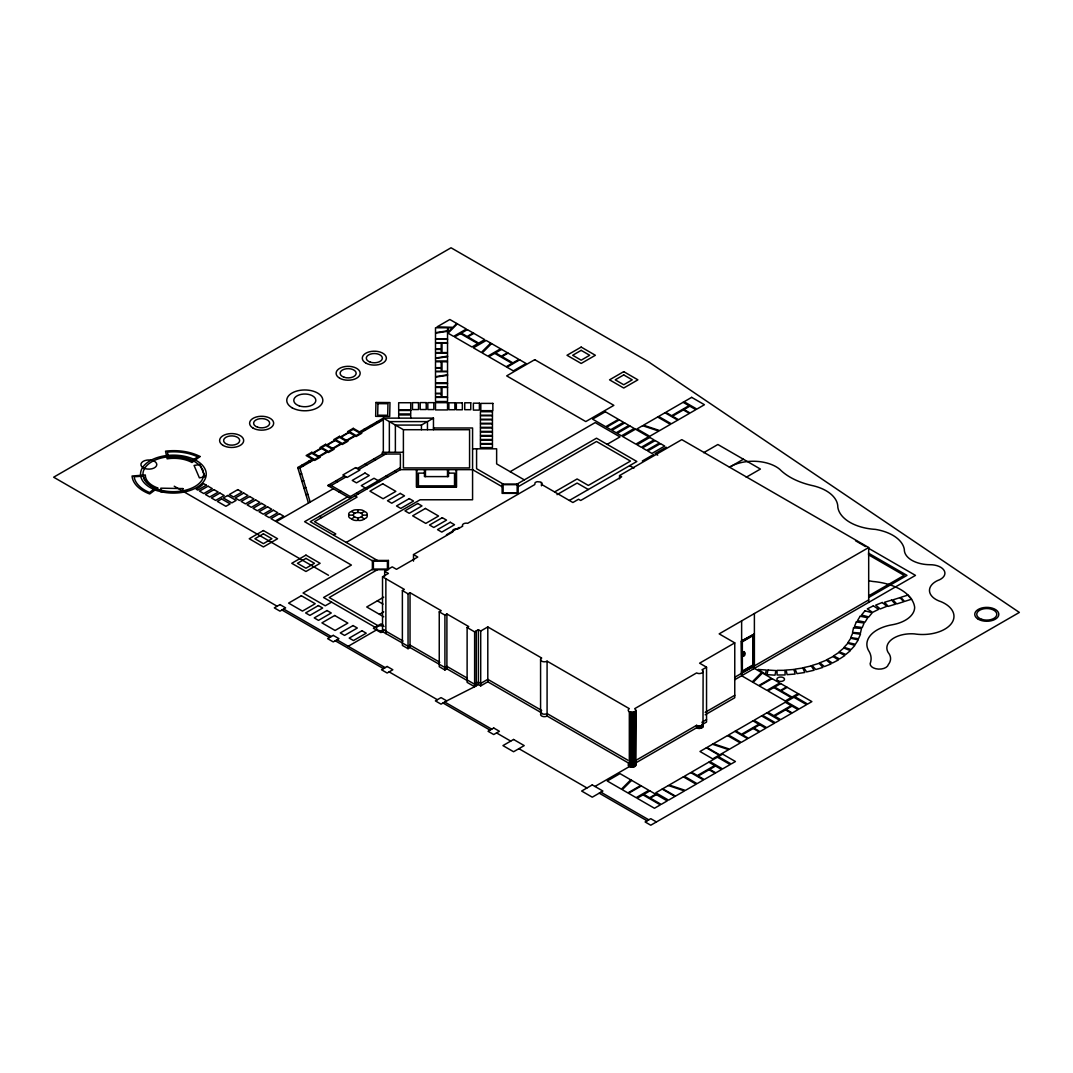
<?xml version="1.0" encoding="UTF-8"?>
<svg xmlns="http://www.w3.org/2000/svg" width="1073" height="1073" viewBox="0 0 1073 1073"><rect width="100%" height="100%" fill="white"/><g stroke="black" fill="none" stroke-linecap="round" stroke-linejoin="round"><path stroke-width="1.5" d="M636.155 762.675L696.618 727.776C698.724 729.68 705.484 727.507 701.997 724.664L706.544 722.049L706.544 667.191L699.596 663.181L734.764 642.875L734.764 697.732L705.216 714.779M628.51 764.217A3.809 2.2 0 0 0 629.328 766.618L633.486 767.101L635.551 765.907L635.833 710.219L634.72 708.663L696.618 672.919A3.809 2.2 0 0 0 701.997 672.919A3.809 2.2 0 0 0 701.997 669.807L706.544 667.191M635.833 762.608L633.486 764.647L629.328 764.164A3.809 2.2 0 0 1 628.215 762.608M635.551 765.907L635.833 710.219M541.704 712.915L487.799 681.798L480.704 685.888L478.384 684.547L474.628 686.72L467.117 682.374L467.117 627.531L474.628 631.863L478.384 629.69L480.704 631.031L487.799 626.94L541.704 658.057A3.809 2.2 0 0 0 541.704 661.169A3.809 2.2 0 0 0 547.082 661.169L629.328 708.663A3.809 2.2 0 0 0 629.328 711.761L633.486 712.244L635.551 711.05M636.155 760.221L696.618 725.321C698.724 727.226 705.484 725.053 701.997 722.209L706.544 719.581M312.873 452.9L321.028 448.192M326.702 444.919L334.856 440.212M340.517 436.939L348.671 432.231M313.329 453.155L321.484 448.447M327.158 445.174L335.299 440.466M340.973 437.194L349.127 432.486M308.461 503.076L297.731 467.56L312.323 459.137M359.468 431.909L383.329 418.135L433.465 418.135L433.465 429.71M318.788 456.307L326.943 451.599M332.617 448.326L340.771 443.618M346.431 440.346L354.586 435.638M297.731 467.56L299.877 467.949L313.745 459.955M319.419 456.669L327.573 451.974M333.247 448.688L341.388 443.981M347.062 440.708L355.217 436M360.89 432.727L383.329 419.771M395.374 452.283L395.374 425.082L421.434 425.082L433.465 418.135M327.788 485.519L331.181 485.519L350.348 496.584L350.348 498.543L327.788 485.519L344.433 475.902M357.202 468.539L382.337 454.027L400.377 454.027L400.377 469.652L310.271 521.679L377.414 560.441M331.181 485.519L346.136 476.881M358.905 469.518L385.73 454.027M333.327 488.725L276.244 521.679L351.394 565.069L303.055 592.98L325.253 605.789L331.584 602.141M339.068 492.038L340.758 491.045M347.504 496.906L304.598 521.679L372.385 560.803M350.348 496.584L365.289 487.947M378.058 480.583L400.377 467.694M365.517 488.081L378.286 480.704M351.568 518.822A5.285 3.045 0 0 0 357.939 520.338A5.285 3.045 0 0 0 364.324 518.822A5.285 3.045 0 0 0 366.966 515.134A5.285 3.045 0 0 0 364.324 511.445A5.285 3.045 0 0 0 357.939 509.93A5.285 3.045 0 0 0 351.568 511.445A5.285 3.045 0 0 0 348.926 515.134A5.285 3.045 0 0 0 351.568 518.822L354.707 517.012M361.185 513.256L364.324 511.445M333.676 535.186L335.795 533.952L314.537 521.679L357.068 497.121L354.948 495.887M346.217 542.428L420.106 499.777L472.576 499.777L472.576 427.979L433.465 427.979M510.144 471.691L595.193 422.588L619.993 436.912L607.13 444.343M517.038 484.097L596.508 438.2L636.852 461.497L569.495 500.38M372.385 569.32L323.563 597.513L375.107 627.262M518.165 486.713L596.508 441.486L630.468 461.082L588.312 485.425L577.113 478.96L554.821 491.823M377.414 569.696L329.237 597.513L377.937 625.626M446.448 534.797L459.217 527.433M384.657 576.161L384.657 571.238L392.249 566.866L396.5 569.32L417.773 557.035L413.507 554.58L413.507 561.139M413.507 554.58L452.793 531.9A3.809 2.2 0 0 1 453.638 529.526A3.809 2.2 0 0 1 457.742 529.043L462.718 526.172A3.809 2.2 0 0 1 463.563 523.798A3.809 2.2 0 0 1 467.667 523.316L534.756 484.58L535.145 482.528L537.077 481.683L540.604 482.018L541.972 483.185L541.838 484.58L572.888 502.513L578.562 499.24L580.694 500.474L621.669 476.814L619.55 475.58L619.55 478.853M383.41 625.371L380.902 623.923L373.377 628.268L380.902 632.601L382.524 631.662L382.524 576.805L388.413 573.411L384.657 571.238M557.021 494.653L577.113 483.051L588.312 489.516M383.732 597.151L366.725 606.983L383.732 616.801M467.372 678.19L446.904 666.373L444.919 667.513L410.034 647.542L408.048 648.696L402.375 645.409L402.375 590.566L404.36 589.412L382.524 576.805M402.375 590.566L408.048 593.838L410.034 592.698L441.231 610.698L439.246 611.851L439.246 666.695L444.919 669.981L446.904 668.828L467.372 680.644M642.311 461.001L653.444 454.576M666.212 447.2L655.093 453.624L657.722 455.14M619.55 475.58L681.798 439.635L868.687 547.538L868.687 602.396M379.48 614.346L383.732 611.892M348.202 646.281L376.395 629.999M703.687 452.685L717.877 444.504L760.408 469.062L746.231 477.244M439.246 611.851L444.919 615.124L446.904 613.984L468.74 626.578L467.117 627.531M729.694 467.144L743.401 459.231M446.717 700.87L441.043 704.143L435.37 700.87L441.043 697.598L446.717 700.87L474.628 686.72L474.628 631.863M868.687 547.538L719.165 633.875L734.764 642.875M742.623 640.299L754.386 633.995L741.483 641.278M741.631 673.294L741.202 641.118L742.342 641.775L753.689 635.229L753.689 665.515L742.342 672.06L741.483 671.577L752.83 665.032L753.689 665.515M743.415 655.643L744.219 655.268L744.139 651.633C743.066 652.143 746.432 651.754 744.689 655.362C741.403 658.232 744.957 645.933 743.817 655.871M868.687 595.85L904.137 575.383L868.406 554.741M868.687 597.487L906.98 575.383L868.392 553.105M741.202 673.053L754.386 665.931M734.603 677.345L868.687 599.941M734.603 679.799L915.484 575.383L868.379 548.182M705.216 712.324L734.764 695.277M594.965 786.455L629.328 766.618L629.328 711.761M299.675 474.011L301.647 473.81M301.741 480.852L303.713 480.65M303.807 487.692L305.778 487.504M305.872 494.546L307.857 494.345M403.394 429.71L469.572 429.71L469.572 467.922L403.394 467.922L403.394 429.71L383.329 418.135L383.329 452.283M472.576 448.809L496.638 448.809L496.638 463.898L524.321 479.886M403.394 452.283L382.337 452.283L382.337 454.027M400.377 469.652L472.576 469.652L502.124 486.713M424.452 473.126L418.43 473.126L418.43 485.868L454.523 485.868L454.523 473.126L448.514 473.126M348.926 515.134L353.352 515.134M362.54 515.134A4.587 2.656 0 0 1 355.646 517.427A4.587 2.656 0 0 1 355.646 512.84A4.587 2.656 0 0 1 362.54 515.134L366.966 515.134M855.53 540.765L865.522 546.533M629.69 465.628L633.942 468.083M503.25 484.097L476.586 468.7L476.586 448.809M753.689 635.229L752.83 634.733L752.83 665.032M377.307 421.609L378.729 422.427M370.52 425.538L371.942 426.357M363.921 429.348L365.343 430.166M752.642 665.139L753.487 665.636M753.058 666.199L753.487 668.908M373.82 458.936L375.523 459.915M394.69 470.98L396.38 471.959M365.316 463.844L367.02 464.837M386.173 475.889L387.876 476.868M379.762 481.562L374.034 478.25L361.266 485.626L366.993 488.926M308.769 461.175L310.191 462.007M335.929 480.811L337.633 481.804M356.786 492.856L358.489 493.848M301.982 465.105L303.404 465.923M351.568 511.445L354.707 513.256M361.185 517.012L364.324 518.822M319.499 516.354L321.618 517.588M377.347 600.84L383.021 604.112M174.242 486.217L328.486 575.276M541.704 710.46L487.799 679.343L480.704 683.434L478.384 682.093L474.628 684.266L467.117 679.92M627.893 760.221L547.082 713.572A3.809 2.2 0 0 1 542.08 713.76A3.809 2.2 0 0 1 541.087 710.916M541.087 713.371A3.809 2.2 0 0 0 542.08 716.214A3.809 2.2 0 0 0 547.082 716.026L627.893 762.675M382.524 629.207L403.005 641.024M439.809 662.282L410.034 645.088L408.048 646.228L382.524 631.662M656.435 821.945L650.761 818.672L645.101 821.945L650.761 825.217L1019.35 612.428L648.052 361.521L451.036 247.783L53.65 477.203L277.142 606.232M283.661 609.021L331.289 636.517M336.962 639.79L385.18 667.634M444.732 702.01L491.742 729.157M600.92 792.182L648.776 819.812M496.558 732.913L510.735 741.108M281.971 610L329.585 637.496M335.259 640.769L383.477 668.613M389.15 671.886L437.355 699.717M443.028 702.989L490.039 730.136M599.217 793.175L647.086 820.805M518.889 748.672L586.958 787.971M635.551 764.217L635.833 765.062M299.877 467.949L310.191 502.084M754.386 613.528L754.386 668.385L761.575 672.53L752.24 681.878L741.631 675.749L741.631 620.905M753.97 633.754L753.97 665.676M742.342 641.775L742.342 672.06M703.123 671.363L702.989 726.783M702.614 722.665L702.614 727.32M701.997 725.321L701.997 727.776M701.219 725.67L701.219 728.124M700.293 725.885L700.293 728.339M699.314 725.965L699.314 728.419M698.322 725.885L698.322 728.339M697.41 725.67L697.41 728.124M696.618 725.321L696.618 727.776M634.72 711.761L634.72 766.618M633.486 712.244L633.486 767.101M632.024 712.418L632.024 767.262M630.562 712.244L630.562 767.101M547.082 661.169L547.082 716.026M541.449 482.528L541.449 485.814M540.577 659.613L540.577 712.016M487.799 626.94L487.799 681.798M480.704 631.031L480.704 685.888M478.384 629.69L478.384 684.547M476.264 630.924L476.264 685.781M456.535 469.652L456.535 487.021L416.418 487.021L416.418 469.652M456.226 469.652L456.226 486.847L416.726 486.847L416.726 469.652M448.514 469.652L448.514 476.6L424.452 476.6L424.452 469.652M447.508 469.652L447.508 476.6M446.904 613.984L446.904 668.828M444.919 615.124L444.919 669.981M427.456 429.71L427.456 421.609L389.351 421.609L389.351 452.283M425.445 469.652L425.445 476.6M421.434 425.082L421.434 429.71M410.731 418.135L410.731 414.956L398.7 414.956L398.7 418.135M410.034 592.698L410.034 647.542M408.048 593.838L408.048 648.696M385.864 578.736L385.864 633.58M357.939 509.93L357.939 512.478M357.939 517.79L357.939 520.338M384.013 630.066A4.413 2.548 0 0 1 377.776 630.066A4.413 2.548 0 0 1 377.776 626.458A4.413 2.548 0 0 1 384.013 626.458M729.425 467.224A32.378 18.697 0 0 1 779.749 469.29A64.313 37.126 0 0 0 813.575 485.854A40.05 23.123 0 0 1 837.825 507.18A42.088 24.303 0 0 0 875.367 529.378A39.929 23.056 0 0 1 904.324 549.51A25.967 14.995 0 0 0 929.942 564.72A14.7 8.49 0 0 1 944.374 570.93A14.7 8.49 0 0 1 937.574 580.56A22.157 12.796 0 0 0 940.914 601.645A31.439 18.147 0 0 1 950.933 624.151A31.439 18.147 0 0 1 914.37 633.888A24.505 14.15 0 0 0 888.176 652.505A24.652 14.231 0 0 1 888.35 664.536A9.147 5.285 0 0 1 878.479 669.109A9.147 5.285 0 0 1 870.149 663.61A39.983 23.083 0 0 0 869.184 651.579A35.288 20.374 0 0 1 892.106 624.794A31.68 18.295 0 0 0 914.652 607.224A48.889 28.22 0 0 0 873.046 581.499A37.407 21.594 0 0 1 868.956 580.748M375.952 402.469L375.657 416.351L389.687 416.458L389.982 402.563L375.952 402.469M377.937 403.636L377.683 415.211L387.702 415.278L387.957 403.703L377.937 403.636M182.92 488.577L182.571 492.038L160.494 491.635L160.843 488.175L182.92 488.577M758.343 669.498L765.492 674.206L766.31 670.008L758.343 669.498M767.946 670.048L767.047 674.649L775.014 675.172L775.913 670.571L767.946 670.048M853.545 627.853L852.512 632.44L860.466 633.043L861.498 628.456L853.545 627.853M203.79 474.118L202.757 478.665A30.42 17.557 0 0 1 160.521 490.039A30.42 17.557 0 0 1 148.463 464.046A30.42 17.557 0 0 1 194.884 461.698L199.726 465.333L202.757 469.572L203.79 474.118M856.334 621.951L854.47 626.458L862.276 627.517L864.127 623.024L856.334 621.951M852.713 633.097L850.728 637.59L858.494 638.73L860.479 634.25L852.713 633.097M860.144 616.237L857.501 620.61L865.066 622.139L867.722 617.766L860.144 616.237M850.782 638.261L847.898 642.579L855.369 644.243L858.266 639.924L850.782 638.261M864.959 610.792L861.552 614.99L868.808 616.962L872.215 612.763L864.959 610.792M847.818 643.25L844.049 647.327L851.13 649.514L854.899 645.423L847.818 643.25M452.498 327.775L448.34 331.933L448.34 327.775L452.498 327.775M456.776 323.496L452.954 327.305L437.073 326.863L449.842 319.499L456.776 323.496M457.353 323.831L448.018 333.18L453.597 336.399L466.366 329.035L457.353 323.831M490.696 343.078L481.348 352.427L473.408 347.84L486.176 340.476L490.696 343.078M491.568 343.588L482.233 352.937L487.826 356.156L500.581 348.792L491.568 343.588M630.75 779.83L621.401 789.178L607.238 780.996L619.993 773.62L630.75 779.83M631.621 780.339L622.286 789.688L627.866 792.907L640.635 785.543L631.621 780.339M762.46 673.039L753.112 682.388L758.705 685.607L771.46 678.243L762.46 673.039M843.834 647.998L839.247 651.794L845.832 654.436L850.42 650.64L843.834 647.998M155.156 488.108L149.616 492.534A37.099 21.42 0 0 1 134.165 476.788L143.527 476.104A29.105 16.806 0 0 0 155.156 488.108M157.691 487.947L149.71 493.969A39.111 22.573 0 0 1 132.073 476.01L145.324 474.977A26.208 15.129 0 0 0 157.691 487.947M200.088 456.521L192 462.49A26.208 15.129 0 0 0 167.133 458.828L165.55 451.17A39.111 22.573 0 0 1 200.088 456.521M197.647 456.83L191.638 461.028A29.105 16.806 0 0 0 168.582 457.541L167.388 452.135A37.099 21.42 0 0 1 197.647 456.83M838.898 652.438L833.56 655.885L839.555 658.97L844.894 655.509L838.898 652.438M460.491 333.609L454.63 336.989L471.959 346.995L477.82 343.615L460.491 333.609M467.385 329.626L461.336 333.113L467.144 336.466L473.18 332.979L467.385 329.626M206.324 485.197L197.821 490.106L196.144 489.154A34.497 19.918 0 0 0 203.562 483.601L206.324 485.197M208.028 486.19L199.524 491.099L203.776 493.553L212.28 488.644L208.028 486.19M473.85 333.354L467.801 336.842L478.679 343.119L484.714 339.631L473.85 333.354M213.983 489.623L205.48 494.532L209.731 496.987L218.235 492.078L213.983 489.623M219.938 493.057L211.435 497.966L215.686 500.434L224.19 495.511L219.938 493.057M221.642 498.958L217.39 501.413L225.893 506.322L230.145 503.867L221.642 498.958M227.597 495.511L223.345 497.966L231.848 502.888L236.1 500.434L227.597 495.511M237.804 489.623L229.3 494.532L233.552 496.987L242.055 492.078L237.804 489.623M311.8 452.283L306.127 455.556L314.644 460.465L320.304 457.192L311.8 452.283M325.629 444.302L319.955 447.575L328.459 452.484L334.132 449.211L325.629 444.302M339.457 436.322L333.783 439.595L342.287 444.504L347.96 441.231L339.457 436.322M353.272 428.328L347.612 431.614L356.115 436.523L361.789 433.251L353.272 428.328M311.8 453.262L307.83 455.556L314.644 459.485L318.614 457.192L311.8 453.262M325.629 445.282L321.659 447.575L328.459 451.505L332.429 449.211L325.629 445.282M339.457 437.301L335.487 439.595L342.287 443.525L346.257 441.231L339.457 437.301M353.272 429.321L349.302 431.614L356.115 435.544L360.085 433.251L353.272 429.321M243.732 493.084L235.215 497.993L239.467 500.447L247.984 495.538L243.732 493.084M494.707 353.366L488.845 356.746L506.174 366.751L512.036 363.371L494.707 353.366M501.601 349.382L495.552 352.869L501.359 356.223L507.408 352.722L501.601 349.382M249.687 496.517L241.17 501.426L245.422 503.881L253.939 498.972L249.687 496.517M508.066 353.111L502.016 356.598L512.894 362.875L518.93 359.388L508.066 353.111M255.642 499.951L247.125 504.873L251.39 507.328L259.894 502.405L255.642 499.951M261.597 503.398L253.08 508.307L257.346 510.761L265.849 505.852L261.597 503.398M519.708 359.831L506.952 367.207L513.337 370.882L526.092 363.519L519.708 359.831M267.553 506.832L259.036 511.741L263.301 514.195L271.804 509.286L267.553 506.832M273.508 510.265L264.991 515.188L269.256 517.642L277.759 512.733L273.508 510.265M534.743 359.67L506.671 375.885L585.791 421.568L613.863 405.353L534.743 359.67M355.606 467.613L342.85 474.99L347.102 477.445L359.857 470.081L355.606 467.613M279.463 513.712L270.946 518.621L275.211 521.076L283.715 516.167L279.463 513.712M263.408 530.558L249.231 538.74L263.408 546.935L277.585 538.74L263.408 530.558M581.177 347.089L567 355.27L581.177 363.465L595.367 355.27L581.177 347.089M364.994 473.045L352.239 480.409L356.491 482.863L369.246 475.5L364.994 473.045M263.408 533.831L254.905 538.74L263.408 543.649L271.912 538.74L263.408 533.831M581.177 350.361L572.674 355.27L581.177 360.193L589.694 355.27L581.177 350.361M382.712 483.789L369.93 491.152L383.088 498.744L395.857 491.367L382.712 483.789M400.256 493.392L387.487 500.756L391.739 503.224L404.508 495.847L400.256 493.392M305.953 555.117L291.762 563.298L305.953 571.493L320.13 563.298L305.953 555.117M623.721 371.647L609.544 379.842L623.721 388.024L637.899 379.842L623.721 371.647M305.953 558.389L297.436 563.298L305.953 568.221L314.456 563.298L305.953 558.389M409.282 498.61L396.514 505.973L400.779 508.428L413.534 501.064L409.282 498.61M623.721 374.92L615.218 379.842L623.721 384.751L632.225 379.842L623.721 374.92M417.719 503.478L404.964 510.855L409.215 513.31L421.984 505.933L417.719 503.478M425.418 508.441L412.649 515.818L425.793 523.409L438.562 516.033L425.418 508.441M605.333 411.764L592.564 419.141L605.709 426.732L618.477 419.355L605.333 411.764M279.986 604.595L274.312 607.881L279.986 611.154L285.646 607.881L279.986 604.595M301.365 595.73L288.597 603.106L302.452 611.1L315.207 603.723L301.365 595.73M442.291 517.669L429.535 525.032L433.787 527.487L446.542 520.123L442.291 517.669M619.309 419.851L606.553 427.215L610.805 429.669L623.561 422.306L619.309 419.851M450.284 522.283L437.529 529.646L441.781 532.101L454.536 524.737L450.284 522.283M624.687 422.963L611.932 430.327L616.184 432.781L628.952 425.418L624.687 422.963M318.399 605.561L305.631 612.938L309.896 615.392L322.651 608.029L318.399 605.561M629.972 426.008L617.216 433.371L621.468 435.839L634.223 428.462L629.972 426.008M635.471 429.173L622.702 436.55L635.846 444.142L648.615 436.765L635.471 429.173M642.606 425.686L637.013 428.918L649.769 436.282L658.782 431.078L642.606 425.686M657.655 417.008L643.478 425.176L659.667 430.581L670.41 424.371L657.655 417.008M664.992 412.77L658.607 416.445L671.363 423.822L677.747 420.133L664.992 412.77M683.099 402.308L665.756 412.314L671.631 415.707L688.96 405.701L683.099 402.308M691.669 397.359L684.118 401.718L696.873 409.095L704.438 404.722L691.669 397.359M327.01 610.537L314.241 617.914L318.507 620.368L331.262 612.991L327.01 610.537M683.353 409.926L672.476 416.203L678.525 419.691L689.389 413.413L683.353 409.926M689.818 406.184L684.011 409.537L690.06 413.025L695.854 409.685L689.818 406.184M334.696 615.5L321.927 622.876L335.071 630.468L347.853 623.091L334.696 615.5M649.795 437.449L637.027 444.826L641.292 447.28L654.047 439.903L649.795 437.449M655.174 440.56L642.419 447.924L646.67 450.378L659.426 443.015L655.174 440.56M660.458 443.605L647.703 450.982L651.955 453.436L664.71 446.06L660.458 443.605M333.274 635.377L327.6 638.65L333.274 641.922L338.947 638.65L333.274 635.377M353.057 625.572L340.289 632.936L344.54 635.404L357.309 628.027L353.057 625.572M361.977 630.723L349.208 638.1L353.473 640.554L366.228 633.177L361.977 630.723M387.165 666.481L381.492 669.753L387.165 673.026L392.839 669.753L387.165 666.481M493.728 728.004L488.054 731.276L493.728 734.549L499.401 731.276L493.728 728.004M513.578 739.471L502.942 745.601L513.578 751.744L524.214 745.601L513.578 739.471M753.259 634.975L741.912 641.533L741.912 671.819L753.259 665.273L753.259 634.975M772.144 678.632L759.389 685.996L766.94 690.368L779.709 683.005L772.144 678.632M592.269 784.9L581.646 791.042L592.269 797.185L602.905 791.042L592.269 784.9M773.834 687.565L767.96 690.958L785.302 700.964L791.163 697.571L773.834 687.565M780.728 683.581L774.679 687.082L780.487 690.422L786.522 686.935L780.728 683.581M787.193 687.324L781.144 690.811L792.022 697.088L798.057 693.601L787.193 687.324M706.356 747.801L699.972 751.489L712.727 758.866L719.111 755.177L706.356 747.801M712.499 744.26L706.919 747.479L719.675 754.842L728.688 749.651L712.499 744.26M727.548 735.568L713.384 743.75L729.573 749.142L740.316 742.932L727.548 735.568M734.884 731.33L728.513 735.018L741.269 742.382L747.653 738.693L734.884 731.33M753.005 720.868L735.662 730.887L741.537 734.267L758.866 724.262L753.005 720.868M761.575 715.919L754.024 720.291L766.779 727.655L774.344 723.282L761.575 715.919M766.846 712.874L762.581 715.342L775.35 722.706L779.615 720.251L766.846 712.874M785.275 702.238L767.946 712.244L773.807 715.637L791.15 705.632L785.275 702.238M793.859 697.289L786.294 701.648L799.063 709.012L806.614 704.653L793.859 697.289M799.13 694.244L794.865 696.699L807.62 704.076L811.885 701.608L799.13 694.244M641.319 785.932L628.55 793.296L636.115 797.668L648.87 790.305L641.319 785.932M753.259 728.487L742.382 734.764L748.431 738.251L759.295 731.974L753.259 728.487M759.724 724.758L753.917 728.098L759.966 731.585L765.76 728.245L759.724 724.758M785.53 709.843L774.666 716.12L780.701 719.607L791.579 713.344L785.53 709.843M791.995 706.114L786.201 709.468L792.236 712.955L798.044 709.602L791.995 706.114M642.995 794.865L637.134 798.258L654.463 808.264L660.338 804.871L642.995 794.865M649.889 790.881L643.854 794.382L649.648 797.722L655.697 794.235L649.889 790.881M662.175 789.084L655.791 792.759L668.559 800.136L674.93 796.448L662.175 789.084M668.331 785.53L662.738 788.749L675.507 796.112L684.507 790.922L668.331 785.53M683.38 776.839L669.203 785.02L685.392 790.412L696.136 784.202L683.38 776.839M690.717 772.6L684.333 776.289L697.088 783.652L703.472 779.964L690.717 772.6M708.824 762.138L691.495 772.158L697.356 775.538L714.685 765.532L708.824 762.138M717.408 757.189L709.843 761.562L722.598 768.925L730.163 764.553L717.408 757.189M722.665 754.145L718.4 756.613L731.169 763.976L735.434 761.522L722.665 754.145M656.354 794.624L650.318 798.111L661.183 804.388L667.232 800.901L656.354 794.624M709.079 769.757L698.201 776.034L704.25 779.521L715.114 773.244L709.079 769.757M715.543 766.028L709.736 769.368L715.785 772.855L721.579 769.515L715.543 766.028M833.077 656.502L827.068 659.56L832.38 663.034L838.389 659.975L833.077 656.502M873.368 605.843L867.306 608.874L872.55 612.375L878.626 609.343L873.368 605.843M882.247 602.503L875.675 605.145L880.262 608.954L886.835 606.299L882.247 602.503M826.465 660.136L819.866 662.765L824.426 666.574L831.025 663.946L826.465 660.136M899.952 597.648L892.897 599.874L896.746 603.938L903.788 601.725L899.952 597.648M907.771 595.139L900.73 597.353L904.566 601.417L911.607 599.203L907.771 595.139M819.155 663.302L812.06 665.448L815.788 669.552L822.884 667.393L819.155 663.302M891.65 600.115L884.528 602.261L888.229 606.366L895.351 604.233L891.65 600.115M811.228 665.931L803.744 667.58L806.601 671.913L814.099 670.249L811.228 665.931M199.873 464.529L194.065 465.454L199.377 477.834L205.184 476.908L199.873 464.529M447.535 330.819L435.504 332.67L435.504 327.775L447.535 327.775L447.535 330.819M447.535 331.289L435.504 333.153L435.504 339.001L447.535 339.001L447.535 331.289M447.535 356.169L435.504 358.033L435.504 353.138L447.535 353.138L447.535 356.169M447.535 356.652L435.504 358.516L435.504 360.971L447.535 360.971L447.535 356.652M447.535 374.799L435.504 376.663L435.504 371.754L447.535 371.754L447.535 374.799M447.535 375.282L435.504 377.133L435.504 382.994L447.535 382.994L447.535 375.282M802.832 667.996L795.053 669.123L796.998 673.616L804.777 672.489L802.832 667.996M794.06 669.472L786.107 670.048L787.113 674.649L795.066 674.059L794.06 669.472M785.047 670.33L777.026 670.357L777.08 674.997L785.101 674.957L785.047 670.33M447.535 339.242L435.504 339.242L435.504 342.716L447.535 342.716L447.535 339.242M441.204 343.145L435.504 343.145L435.504 349.06L441.204 349.06L441.204 343.145M447.535 343.145L442.009 343.145L442.009 352.574L447.535 352.574L447.535 343.145M441.204 349.422L435.504 349.422L435.504 352.574L441.204 352.574L441.204 349.422M441.204 361.762L435.504 361.762L435.504 367.677L441.204 367.677L441.204 361.762M447.535 361.762L442.009 361.762L442.009 371.204L447.535 371.204L447.535 361.762M441.204 368.039L435.504 368.039L435.504 371.204L441.204 371.204L441.204 368.039M447.535 383.504L435.504 383.504L435.504 386.977L447.535 386.977L447.535 383.504M441.204 387.407L435.504 387.407L435.504 393.322L441.204 393.322L441.204 387.407M447.535 387.407L442.009 387.407L442.009 396.836L447.535 396.836L447.535 387.407M441.204 393.684L435.504 393.684L435.504 396.836L441.204 396.836L441.204 393.684M447.535 397.399L435.504 397.399L435.504 401.517L447.535 401.517L447.535 397.399M418.51 402.657L412.488 402.657L412.488 409.564L418.51 409.564L418.51 402.657M426.236 402.603L420.214 402.603L420.214 409.524L426.236 409.524L426.236 402.603M433.827 402.643L427.819 402.643L427.819 409.564L433.827 409.564L433.827 402.643M447.548 402.67L435.504 402.67L435.504 409.926L447.548 409.926L447.548 402.67M410.731 402.737L398.673 402.737L398.673 410.007L410.731 410.007L410.731 402.737M454.872 402.804L448.863 402.804L448.863 409.725L454.872 409.725L454.872 402.804M462.342 402.858L456.333 402.858L456.333 409.779L462.342 409.779L462.342 402.858M470.765 402.791L464.743 402.791L464.743 409.698L470.765 409.698L470.765 402.791M479.39 403.18L473.367 403.18L473.367 410.101L479.39 410.101L479.39 403.18M492.856 403.394L480.811 403.394L480.811 410.664L492.856 410.664L492.856 403.394M410.731 410.476L398.7 410.476L398.7 413.95L410.731 413.95L410.731 410.476M492.44 411.724L480.409 411.724L480.409 415.197L492.44 415.197L492.44 411.724M492.44 415.774L480.409 415.774L480.409 419.248L492.44 419.248L492.44 415.774M492.44 419.825L480.409 419.825L480.409 423.299L492.44 423.299L492.44 419.825M492.44 423.875L480.409 423.875L480.409 427.349L492.44 427.349L492.44 423.875M492.44 427.926L480.409 427.926L480.409 431.4L492.44 431.4L492.44 427.926M492.44 431.99L480.409 431.99L480.409 435.464L492.44 435.464L492.44 431.99M492.44 436.04L480.409 436.04L480.409 439.514L492.44 439.514L492.44 436.04M492.44 440.091L480.409 440.091L480.409 443.565L492.44 443.565L492.44 440.091M492.44 444.142L480.409 444.142L480.409 447.615L492.44 447.615L492.44 444.142M518.165 484.097L502.124 484.097L502.124 493.352L518.165 493.352L518.165 484.097M517.159 484.674L503.13 484.674L503.13 492.775L517.159 492.775L517.159 484.674M388.426 560.441L372.385 560.441L372.385 569.696L388.426 569.696L388.426 560.441M387.42 561.018L373.377 561.018L373.377 569.119L387.42 569.119L387.42 561.018M777.992 680.792A3.809 2.2 0 0 0 784.376 679.799A3.809 2.2 0 0 0 779.709 677.103A3.809 2.2 0 0 0 777.992 680.792M292.03 407.74A18.053 10.422 0 0 0 322.222 403.072A18.053 10.422 0 0 0 300.118 390.317A18.053 10.422 0 0 0 292.03 407.74M299.287 405.889A11.025 6.371 0 0 0 315.824 400.377A11.025 6.371 0 0 0 299.287 394.864A11.025 6.371 0 0 0 299.287 405.889M339.631 378.179A12.031 6.948 0 0 0 359.763 375.067A12.031 6.948 0 0 0 345.023 366.564A12.031 6.948 0 0 0 339.631 378.179M144.895 468.525A7.927 4.574 0 0 0 156.792 464.555A7.927 4.574 0 0 0 144.895 460.585A7.927 4.574 0 0 0 144.895 468.525M344.125 377.28A8.021 4.627 0 0 0 356.156 373.27A8.021 4.627 0 0 0 344.125 369.26A8.021 4.627 0 0 0 344.125 377.28M253.121 428.127A12.031 6.948 0 0 0 273.253 425.015A12.031 6.948 0 0 0 258.513 416.512A12.031 6.948 0 0 0 253.121 428.127M257.627 427.228A8.021 4.627 0 0 0 269.658 423.218A8.021 4.627 0 0 0 257.627 419.208A8.021 4.627 0 0 0 257.627 427.228M223.144 445.443A12.031 6.948 0 0 0 243.276 442.317A12.031 6.948 0 0 0 228.536 433.814A12.031 6.948 0 0 0 223.144 445.443M227.637 444.53A8.021 4.627 0 0 0 239.681 440.52A8.021 4.627 0 0 0 227.637 436.51A8.021 4.627 0 0 0 227.637 444.53M365.826 363.063A12.031 6.948 0 0 0 385.958 359.951A12.031 6.948 0 0 0 371.218 351.434A12.031 6.948 0 0 0 365.826 363.063M370.319 362.164A8.021 4.627 0 0 0 382.35 358.154A8.021 4.627 0 0 0 370.319 354.144A8.021 4.627 0 0 0 370.319 362.164M978.268 619.228A12.031 6.948 0 0 0 998.4 616.117A12.031 6.948 0 0 0 983.659 607.613A12.031 6.948 0 0 0 978.268 619.228M981.755 619.336A10.033 5.794 0 0 0 996.804 614.319A10.033 5.794 0 0 0 981.755 609.303A10.033 5.794 0 0 0 981.755 619.336M156.953 490.549A32.861 18.979 0 0 0 206.244 474.118A32.861 18.979 0 0 0 156.953 457.688A32.861 18.979 0 0 0 156.953 490.549"/></g></svg>
